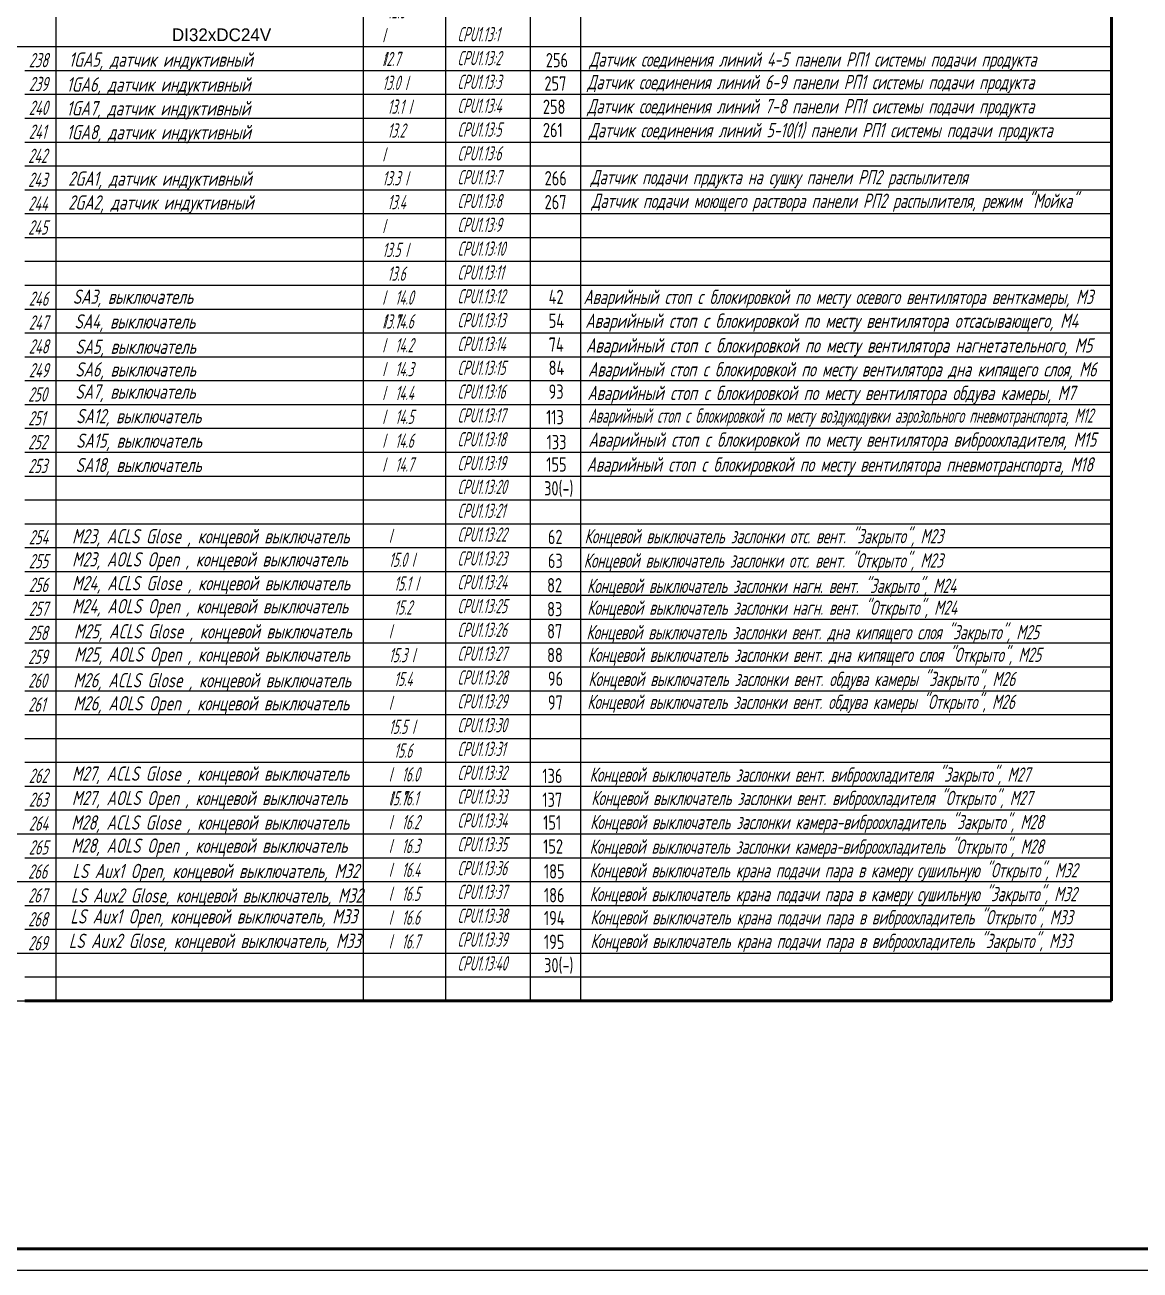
# Model space of a CAD drawing. Header units: millimetres. Extents: x 14016 to 19364, y 4274 to 5404.
# Drawn here: x 18801.6 to 19064.4, y 4273.6 to 4567.2 of the extents above; entities that cross this region are included whole.
import ezdxf

# ---------------------------------------------------------------- set-up
doc = ezdxf.new("R2010")
doc.units = ezdxf.units.MM
doc.header["$LTSCALE"] = 15
doc.linetypes.add('DOT', pattern=[0.25, 0, -0.25])
for name, color, linetype, lineweight in [('0.35 TEXT', 7, 'Continuous', 35), ('LWT 0.5', 7, 'Continuous', 50), ('LWT 0.6', 7, 'Continuous', 50)]:
    doc.layers.add(name, color=color, linetype=linetype, lineweight=lineweight)
doc.styles.add('33', font='gost.shx', dxfattribs={"width": 0.7, "oblique": 15, "height": 3.5})
doc.styles.add('OPSI', font='ISI-ROMANS_PL.SHX', dxfattribs={"height": 1.5})

msp = doc.modelspace()

# ---------------------------------------------------------------- linework, layer by layer
for p, q in [((18808.83, 4578.93, -0.02), (18808.83, 4337.05, -0.02)), ((18881.31, 4578.93, -0.02), (18881.31, 4337.05, -0.02)), ((18900.74, 4578.93, -0.02), (18900.74, 4337.05, -0.02)), ((18920.68, 4578.93, -0.02), (18920.68, 4337.05, -0.02)), ((18932.53, 4578.93, -0.02), (18932.53, 4337.05, -0.02)), ((18651.84, 4562.05, -0.02), (18801.57, 4562.05, -0.02)), ((18801.57, 4562.05, -0.02), (18875.3, 4562.05, -0.02)), ((18875.3, 4562.05, -0.02), (19057.66, 4562.05, -0.02)), ((18801.57, 4556.43, -0.02), (18875.3, 4556.43, -0.02)), ((18875.3, 4556.43, -0.02), (19057.66, 4556.43, -0.02)), ((18801.57, 4550.8, -0.02), (18875.3, 4550.8, -0.02)), ((18875.3, 4550.8, -0.02), (19057.66, 4550.8, -0.02)), ((18801.57, 4545.18, -0.02), (18875.3, 4545.18, -0.02)), ((18875.3, 4545.18, -0.02), (19057.66, 4545.18, -0.02)), ((18801.57, 4539.55, -0.02), (18875.3, 4539.55, -0.02)), ((18875.3, 4539.55, -0.02), (19057.66, 4539.55, -0.02)), ((18801.57, 4533.93, -0.02), (18875.3, 4533.93, -0.02)), ((18875.3, 4533.93, -0.02), (19057.66, 4533.93, -0.02)), ((18801.57, 4528.3, -0.02), (18875.3, 4528.3, -0.02)), ((18801.57, 4528.3, -0.02), (18875.3, 4528.3, -0.02)), ((18875.3, 4528.3, -0.02), (19057.66, 4528.3, -0.02)), ((18801.57, 4522.68, -0.02), (18875.3, 4522.68, -0.02)), ((18875.3, 4522.68, -0.02), (19057.66, 4522.68, -0.02)), ((18875.3, 4522.68, -0.02), (19057.66, 4522.68, -0.02)), ((18801.57, 4517.05, -0.02), (18875.3, 4517.05, -0.02)), ((18875.3, 4517.05, -0.02), (19057.66, 4517.05, -0.02)), ((18801.57, 4511.43, -0.02), (18875.3, 4511.43, -0.02)), ((18875.3, 4511.43, -0.02), (19057.66, 4511.43, -0.02)), ((18801.57, 4505.8, -0.02), (18875.3, 4505.8, -0.02)), ((18801.57, 4505.8, -0.02), (18875.3, 4505.8, -0.02)), ((18875.3, 4505.8, -0.02), (19057.66, 4505.8, -0.02)), ((18801.57, 4500.18, -0.02), (18875.3, 4500.18, -0.02)), ((18875.3, 4500.18, -0.02), (19057.66, 4500.18, -0.02)), ((18875.3, 4500.18, -0.02), (19057.66, 4500.18, -0.02)), ((18801.57, 4494.55, -0.02), (18875.3, 4494.55, -0.02)), ((18875.3, 4494.55, -0.02), (19057.66, 4494.55, -0.02)), ((18801.57, 4488.93, -0.02), (18875.3, 4488.93, -0.02)), ((18875.3, 4488.93, -0.02), (19057.66, 4488.93, -0.02)), ((18801.57, 4483.3, -0.02), (18875.3, 4483.3, -0.02)), ((18875.3, 4483.3, -0.02), (19057.66, 4483.3, -0.02)), ((18801.57, 4477.68, -0.02), (18875.3, 4477.68, -0.02)), ((18875.3, 4477.68, -0.02), (19057.66, 4477.68, -0.02)), ((18801.57, 4472.05, -0.02), (18875.3, 4472.05, -0.02)), ((18875.3, 4472.05, -0.02), (19057.66, 4472.05, -0.02)), ((18801.57, 4466.43, -0.02), (18875.3, 4466.43, -0.02)), ((18875.3, 4466.43, -0.02), (19057.66, 4466.43, -0.02)), ((18801.57, 4460.8, -0.02), (18875.3, 4460.8, -0.02)), ((18875.3, 4460.8, -0.02), (19057.66, 4460.8, -0.02)), ((18801.57, 4455.18, -0.02), (18875.3, 4455.18, -0.02)), ((18875.3, 4455.18, -0.02), (19057.66, 4455.18, -0.02)), ((18801.57, 4449.55, -0.02), (18875.3, 4449.55, -0.02)), ((18875.3, 4449.55, -0.02), (19057.66, 4449.55, -0.02)), ((18801.57, 4443.93, -0.02), (18875.3, 4443.93, -0.02)), ((18875.3, 4443.93, -0.02), (19057.66, 4443.93, -0.02)), ((18801.57, 4438.3, -0.02), (18875.3, 4438.3, -0.02)), ((18875.3, 4438.3, -0.02), (19057.66, 4438.3, -0.02)), ((18801.57, 4432.68, -0.02), (18875.3, 4432.68, -0.02)), ((18875.3, 4432.68, -0.02), (19057.66, 4432.68, -0.02)), ((18801.57, 4427.05, -0.02), (18875.3, 4427.05, -0.02)), ((18875.3, 4427.05, -0.02), (19057.66, 4427.05, -0.02)), ((18801.57, 4421.43, -0.02), (18875.3, 4421.43, -0.02)), ((18875.3, 4421.43, -0.02), (19057.66, 4421.43, -0.02)), ((18801.57, 4415.8, -0.02), (18875.3, 4415.8, -0.02)), ((18801.57, 4415.8, -0.02), (18875.3, 4415.8, -0.02)), ((18875.3, 4415.8, -0.02), (19057.66, 4415.8, -0.02)), ((18801.57, 4410.18, -0.02), (18875.3, 4410.18, -0.02)), ((18875.3, 4410.18, -0.02), (19057.66, 4410.18, -0.02)), ((18875.3, 4410.18, -0.02), (19057.66, 4410.18, -0.02)), ((18801.57, 4404.55, -0.02), (18875.3, 4404.55, -0.02)), ((18875.3, 4404.55, -0.02), (19057.66, 4404.55, -0.02)), ((18801.57, 4398.93, -0.02), (18875.3, 4398.93, -0.02)), ((18875.3, 4398.93, -0.02), (19057.66, 4398.93, -0.02)), ((18801.57, 4393.3, -0.02), (18875.3, 4393.3, -0.02)), ((18801.57, 4393.3, -0.02), (18875.3, 4393.3, -0.02)), ((18875.3, 4393.3, -0.02), (19057.66, 4393.3, -0.02)), ((18801.57, 4387.68, -0.02), (18875.3, 4387.68, -0.02)), ((18875.3, 4387.68, -0.02), (19057.66, 4387.68, -0.02)), ((18875.3, 4387.68, -0.02), (19057.66, 4387.68, -0.02)), ((18801.57, 4382.05, -0.02), (18875.3, 4382.05, -0.02)), ((18875.3, 4382.05, -0.02), (19057.66, 4382.05, -0.02)), ((18651.84, 4376.43, -0.02), (18801.57, 4376.43, -0.02)), ((18801.57, 4376.43, -0.02), (18875.3, 4376.43, -0.02)), ((18875.3, 4376.43, -0.02), (19057.66, 4376.43, -0.02)), ((18801.57, 4370.8, -0.02), (18875.3, 4370.8, -0.02)), ((18875.3, 4370.8, -0.02), (19057.66, 4370.8, -0.02)), ((18651.84, 4365.18, -0.02), (18801.57, 4365.18, -0.02)), ((18801.57, 4365.18, -0.02), (18875.3, 4365.18, -0.02)), ((18875.3, 4365.18, -0.02), (19057.66, 4365.18, -0.02)), ((18801.57, 4359.55, -0.02), (18875.3, 4359.55, -0.02)), ((18875.3, 4359.55, -0.02), (19057.66, 4359.55, -0.02)), ((18801.57, 4353.93, -0.02), (18875.3, 4353.93, -0.02)), ((18875.3, 4353.93, -0.02), (19057.66, 4353.93, -0.02)), ((18651.84, 4348.3, -0.02), (18801.57, 4348.3, -0.02)), ((18801.57, 4348.3, -0.02), (18875.3, 4348.3, -0.02)), ((18875.3, 4348.3, -0.02), (19057.66, 4348.3, -0.02)), ((18801.57, 4342.68, -0.02), (18875.3, 4342.68, -0.02)), ((18875.3, 4342.68, -0.02), (19057.66, 4342.68, -0.02)), ((18651.84, 4337.05, -0.02), (18801.57, 4337.05, -0.02)), ((18522.83, 4273.56, -0.02), (19363.83, 4273.56, -0.02))]:
    msp.add_line(p, q)
at = {"layer": 'LWT 0.5'}
for p, q in [((19057.66, 4578.93, -0.02), (19057.66, 4337.05, -0.02)), ((18801.57, 4337.05, -0.02), (18875.3, 4337.05, -0.02)), ((18875.3, 4337.05, -0.02), (19057.66, 4337.05, -0.02))]:
    msp.add_line(p, q, dxfattribs=at)
at = {"layer": 'LWT 0.6'}
msp.add_line((19358.83, 4278.56, -0.02), (18542.83, 4278.56, -0.02), dxfattribs=at)

# ---------------------------------------------------------------- texts
at = {"linetype": 'DOT', "insert": (18836.21, 4566.34, -0.02), "char_height": 3, "width": 43.9347, "attachment_point": 1, "style": 'OPSI'}
msp.add_mtext('DI32xDC24V', dxfattribs=at)
at = {"layer": '0.35 TEXT', "style": '33', "oblique": 15}
for s, width, p in [('238', 0.774574, (18802.49, 4557.18, -0.02)), ('Датчик соединения линий 4-5 панели РП1 системы подачи продукта', 0.856927, (18934.62, 4557.33, -0.02)), ('239', 0.774574, (18802.49, 4551.55, -0.02)), ('Датчик соединения линий 6-9 панели РП1 системы подачи продукта', 0.856927, (18934.14, 4552, -0.02)), ('240', 0.774574, (18802.49, 4545.93, -0.02)), ('Датчик соединения линий 7-8 панели РП1 системы подачи продукта', 0.856927, (18934.14, 4546.31, -0.02)), ('241', 0.774574, (18802.49, 4540.3, -0.02)), ('Датчик соединения линий 5-10(1) панели РП1 системы подачи продукта', 0.856927, (18934.51, 4540.67, -0.02)), ('242', 0.774574, (18802.32, 4534.61, -0.02)), ('243', 0.774574, (18802.32, 4528.98, -0.02)), ('Датчик подачи прдукта на сушку панели РП2 распылителя', 0.856927, (18934.91, 4529.59, -0.02)), ('Датчик подачи моющего раствора панели РП2 распылителя, режим "Мойка"', 0.856927, (18935.11, 4524.01, -0.02)), ('244', 0.774574, (18802.32, 4523.36, -0.02)), ('245', 0.774574, (18802.32, 4517.73, -0.02)), ('246', 0.774574, (18802.49, 4500.93, -0.02)), ('Аварийный стоп c блокировкой по месту осевого вентилятора венткамеры, М3', 0.870829, (18933.25, 4501.35, -0.02)), ('247', 0.774574, (18802.49, 4495.3, -0.02)), ('Аварийный стоп c блокировкой по месту вентилятора отсасывающего, М4', 0.9, (18933.65, 4495.73, -0.02)), ('248', 0.774574, (18802.49, 4489.68, -0.02)), ('Аварийный стоп c блокировкой по месту вентилятора нагнетательного, М5', 0.9, (18933.83, 4489.92, -0.02)), ('249', 0.774574, (18802.49, 4484.05, -0.02)), ('Аварийный стоп c блокировкой по месту вентилятора дна кипящего слоя, М6', 0.876585, (18934.34, 4484.26, -0.02)), ('250', 0.774574, (18802.32, 4478.36, -0.02)), ('Аварийный стоп c блокировкой по месту вентилятора обдува камеры, М7', 0.889184, (18934.16, 4478.7, -0.02)), ('251', 0.774574, (18802.32, 4472.73, -0.02)), ('Аварийный стоп c блокировкой по месту воздуходувки аэрозольного пневмотранспорта, М12', 0.741391, (18934.34, 4473.35, -0.02)), ('252', 0.774574, (18802.32, 4467.11, -0.02)), ('Аварийный стоп c блокировкой по месту вентилятора виброохладителя, M15', 0.889184, (18934.42, 4467.69, -0.02)), ('253', 0.774574, (18802.32, 4461.48, -0.02)), ('Аварийный стоп c блокировкой по месту вентилятора пневмотранспорта, M18', 0.875646, (18934.02, 4461.84, -0.02)), ('Концевой выключатель заслонки отс. вент. "Закрыто", M23', 0.825637, (18933.48, 4444.93, -0.02)), ('254', 0.774574, (18802.49, 4444.68, -0.02)), ('255', 0.774574, (18802.49, 4439.05, -0.02)), ('Концевой выключатель заслонки отс. вент. "Открыто", M23', 0.825637, (18933.28, 4439.2, -0.02)), ('256', 0.774574, (18802.49, 4433.43, -0.02)), ('Концевой выключатель заслонки нагн. вент. "Закрыто", M24', 0.825637, (18934.07, 4433.22, -0.02)), ('257', 0.774574, (18802.49, 4427.8, -0.02)), ('Концевой выключатель заслонки нагн. вент. "Открыто", M24', 0.825637, (18934.13, 4428.07, -0.02)), ('258', 0.774574, (18802.32, 4422.11, -0.02)), ('Концевой выключатель заслонки вент. дна кипящего слоя "Закрыто", M25', 0.825637, (18933.92, 4422.29, -0.02)), ('259', 0.774574, (18802.32, 4416.48, -0.02)), ('Концевой выключатель заслонки вент. дна кипящего слоя "Открыто", M25', 0.825637, (18934.25, 4416.97, -0.02)), ('260', 0.774574, (18802.32, 4410.86, -0.02)), ('Концевой выключатель заслонки вент. обдува камеры "Закрыто", M26', 0.825637, (18934.38, 4411.25, -0.02)), ('261', 0.774574, (18802.32, 4405.23, -0.02)), ('Концевой выключатель заслонки вент. обдува камеры "Открыто", M26', 0.825637, (18934.12, 4405.86, -0.02)), ('Концевой выключатель заслонки вент. виброохладителя "Закрыто", M27', 0.825637, (18934.67, 4388.71, -0.02)), ('262', 0.774574, (18802.49, 4388.43, -0.02)), ('Концевой выключатель заслонки вент. виброохладителя "Открыто", M27', 0.825637, (18935.06, 4383.19, -0.02)), ('263', 0.774574, (18802.49, 4382.8, -0.02)), ('Концевой выключатель заслонки камера-виброохладитель "Закрыто", M28', 0.825637, (18934.8, 4377.52, -0.02)), ('264', 0.774574, (18802.49, 4377.18, -0.02)), ('265', 0.774574, (18802.49, 4371.55, -0.02)), ('Концевой выключатель заслонки камера-виброохладитель "Открыто", M28', 0.825637, (18934.67, 4371.74, -0.02)), ('266', 0.774574, (18802.32, 4365.86, -0.02)), ('Концевой выключатель крана подачи пара в камеру сушильную "Открыто", M32', 0.825637, (18934.67, 4366.15, -0.02)), ('267', 0.774574, (18802.32, 4360.23, -0.02)), ('Концевой выключатель крана подачи пара в камеру сушильную "Закрыто", M32', 0.825637, (18934.67, 4360.54, -0.02)), ('268', 0.774574, (18802.32, 4354.61, -0.02)), ('Концевой выключатель крана подачи пара в виброохладитель "Открыто", M33', 0.825637, (18934.87, 4355.08, -0.02)), ('269', 0.774574, (18802.32, 4348.98, -0.02)), ('Концевой выключатель крана подачи пара в виброохладитель "Закрыто", M33', 0.825637, (18934.87, 4349.47, -0.02))]:
    msp.add_text(s, height=3.375, dxfattribs=dict(at, width=width)).set_placement(p)
at = {"layer": '0.35 TEXT', "color": 5, "style": '33', "oblique": 15, "width": 0.9}
for s, p in [('1GA5, датчик индуктивный ', (18811.92, 4557.3, -0.02)), ('1GA6, датчик индуктивный ', (18811.39, 4551.44, -0.02)), ('1GA7, датчик индуктивный ', (18811.39, 4545.82, -0.02)), ('1GA8, датчик индуктивный ', (18811.39, 4540.19, -0.02)), ('2GA1, датчик индуктивный ', (18811.76, 4529.24, -0.02)), ('2GA2, датчик индуктивный ', (18811.76, 4523.62, -0.02)), ('SA3, выключатель', (18812.86, 4501.39, -0.02)), ('SA4, выключатель', (18813.26, 4495.57, -0.02)), ('SA5, выключатель', (18813.45, 4489.61, -0.02)), ('SA6, выключатель', (18813.45, 4484.25, -0.02)), ('SA7, выключатель', (18813.45, 4479.02, -0.02)), ('SA12, выключатель', (18813.64, 4473.24, -0.02)), ('SA15, выключатель', (18813.64, 4467.45, -0.02)), ('SA18, выключатель', (18813.52, 4461.71, -0.02)), ('M23, ACLS Glose , концевой выключатель', (18812.7, 4444.91, -0.02)), ('M23, AOLS Open , концевой выключатель', (18812.7, 4439.46, -0.02)), ('M24, ACLS Glose , концевой выключатель', (18812.7, 4433.86, -0.02)), ('M24, AOLS Open , концевой выключатель', (18812.7, 4428.42, -0.02)), ('M25, ACLS Glose , концевой выключатель', (18813.16, 4422.49, -0.02)), ('M25, AOLS Open , концевой выключатель', (18813.16, 4417.04, -0.02)), ('M26, ACLS Glose , концевой выключатель', (18813, 4410.96, -0.02)), ('M26, AOLS Open , концевой выключатель', (18813, 4405.52, -0.02)), ('M27, ACLS Glose , концевой выключатель', (18812.65, 4388.94, -0.02)), ('M27, AOLS Open , концевой выключатель', (18812.65, 4383.19, -0.02)), ('M28, ACLS Glose , концевой выключатель', (18812.5, 4377.41, -0.02)), ('M28, AOLS Open , концевой выключатель', (18812.5, 4371.96, -0.02)), ('LS Aux1 Open, концевой выключатель, M32', (18812.78, 4365.98, -0.02)), ('LS Aux2 Glose, концевой выключатель, M32', (18812.4, 4360.21, -0.02)), ('LS Aux1 Open, концевой выключатель, M33', (18812.29, 4355.28, -0.02)), ('LS Aux2 Glose, концевой выключатель, M33', (18811.92, 4349.51, -0.02))]:
    msp.add_text(s, height=3.375, dxfattribs=at).set_placement(p)
at = {"layer": '0.35 TEXT', "style": '33', "width": 0.9}
for s, p in [('256', (18924.37, 4557.17, -0.02)), ('257', (18924.03, 4551.67, -0.02)), ('258', (18923.67, 4546.18, -0.02)), ('261', (18923.67, 4540.69, -0.02)), ('266', (18924.08, 4529.33, -0.02)), ('267', (18924.08, 4523.7, -0.02)), ('42', (18925.04, 4501.35, -0.02)), ('54', (18925.04, 4495.72, -0.02)), ('74', (18925.04, 4490.1, -0.02)), ('84', (18925.02, 4484.63, -0.02)), ('93', (18925.02, 4479.01, -0.02)), ('113', (18924.43, 4472.99, -0.02)), ('133', (18924.56, 4467.11, -0.02)), ('155', (18924.46, 4461.83, -0.02)), ('30(-)', (18923.95, 4456.2, -0.02)), ('62', (18924.85, 4444.75, -0.02)), ('63', (18924.85, 4439.12, -0.02)), ('82', (18924.67, 4433.36, -0.02)), ('83', (18924.67, 4427.73, -0.02)), ('87', (18924.67, 4422.53, -0.02)), ('88', (18924.67, 4416.91, -0.02)), ('96', (18924.85, 4411.33, -0.02)), ('97', (18924.85, 4405.7, -0.02)), ('136', (18923.55, 4388.41, -0.02)), ('137', (18923.55, 4382.78, -0.02)), ('151', (18923.73, 4377.4, -0.02)), ('152', (18923.73, 4371.77, -0.02)), ('185', (18923.92, 4365.89, -0.02)), ('186', (18923.92, 4360.27, -0.02)), ('194', (18923.92, 4354.89, -0.02)), ('195', (18923.92, 4349.27, -0.02)), ('30(-)', (18923.95, 4343.77, -0.02))]:
    msp.add_text(s, height=3.375, dxfattribs=at).set_placement(p)
at = {"layer": '0.35 TEXT', "char_height": 3.375, "attachment_point": 1, "style": '33'}
for s, insert, width in [('I  12.0 I  12.1 I  12.2 I  12.3 I  12.4 I  12.5 I  12.6 I  12.7', (18885.81, 4622.71, -0.02), 6.9378), ('I  13.0 I  13.1 I  13.2 I  13.3 I  13.4 I  13.5 I  13.6 I  13.7', (18885.81, 4560.83, -0.02), 6.9378), ('I  14.0 I  14.6 I  14.2 I  14.3 I  14.4 I  14.5 I  14.6 I  14.7', (18885.81, 4504.58, -0.02), 7.6568), ('I  15.0 I  15.1 I  15.2 I  15.3 I  15.4 I  15.5 I  15.6 I  15.7', (18887.35, 4448.38, -0.02), 6.9378), ('I  16.0 I  16.1 I  16.2 I  16.3 I  16.4 I  16.5 I  16.6 I  16.7', (18887.35, 4392.13, -0.02), 7.6568)]:
    msp.add_mtext(s, dxfattribs=dict(at, insert=insert, width=width))
at = {"layer": '0.35 TEXT', "insert": (18903.48, 4566.65, -0.02), "char_height": 3.375, "width": 16.7661, "attachment_point": 1, "line_spacing_factor": 0.9985, "style": '33'}
msp.add_mtext('CPU1.13:1 CPU1.13:2 CPU1.13:3\\PCPU1.13:4\\PCPU1.13:5\\PCPU1.13:6\\PCPU1.13:7 CPU1.13:8 \\PCPU1.13:9\\PCPU1.13:10\\PCPU1.13:11 CPU1.13:12\\PCPU1.13:13\\PCPU1.13:14\\PCPU1.13:15 CPU1.13:16\\PCPU1.13:17\\PCPU1.13:18\\PCPU1.13:19\\PCPU1.13:20\\PCPU1.13:21\\PCPU1.13:22\\PCPU1.13:23 CPU1.13:24\\PCPU1.13:25\\PCPU1.13:26\\PCPU1.13:27 CPU1.13:28\\PCPU1.13:29\\PCPU1.13:30\\PCPU1.13:31 CPU1.13:32\\PCPU1.13:33\\PCPU1.13:34\\PCPU1.13:35 CPU1.13:36\\PCPU1.13:37\\PCPU1.13:38\\PCPU1.13:39\\PCPU1.13:40', dxfattribs=at)

doc.saveas('drawing.dxf')
